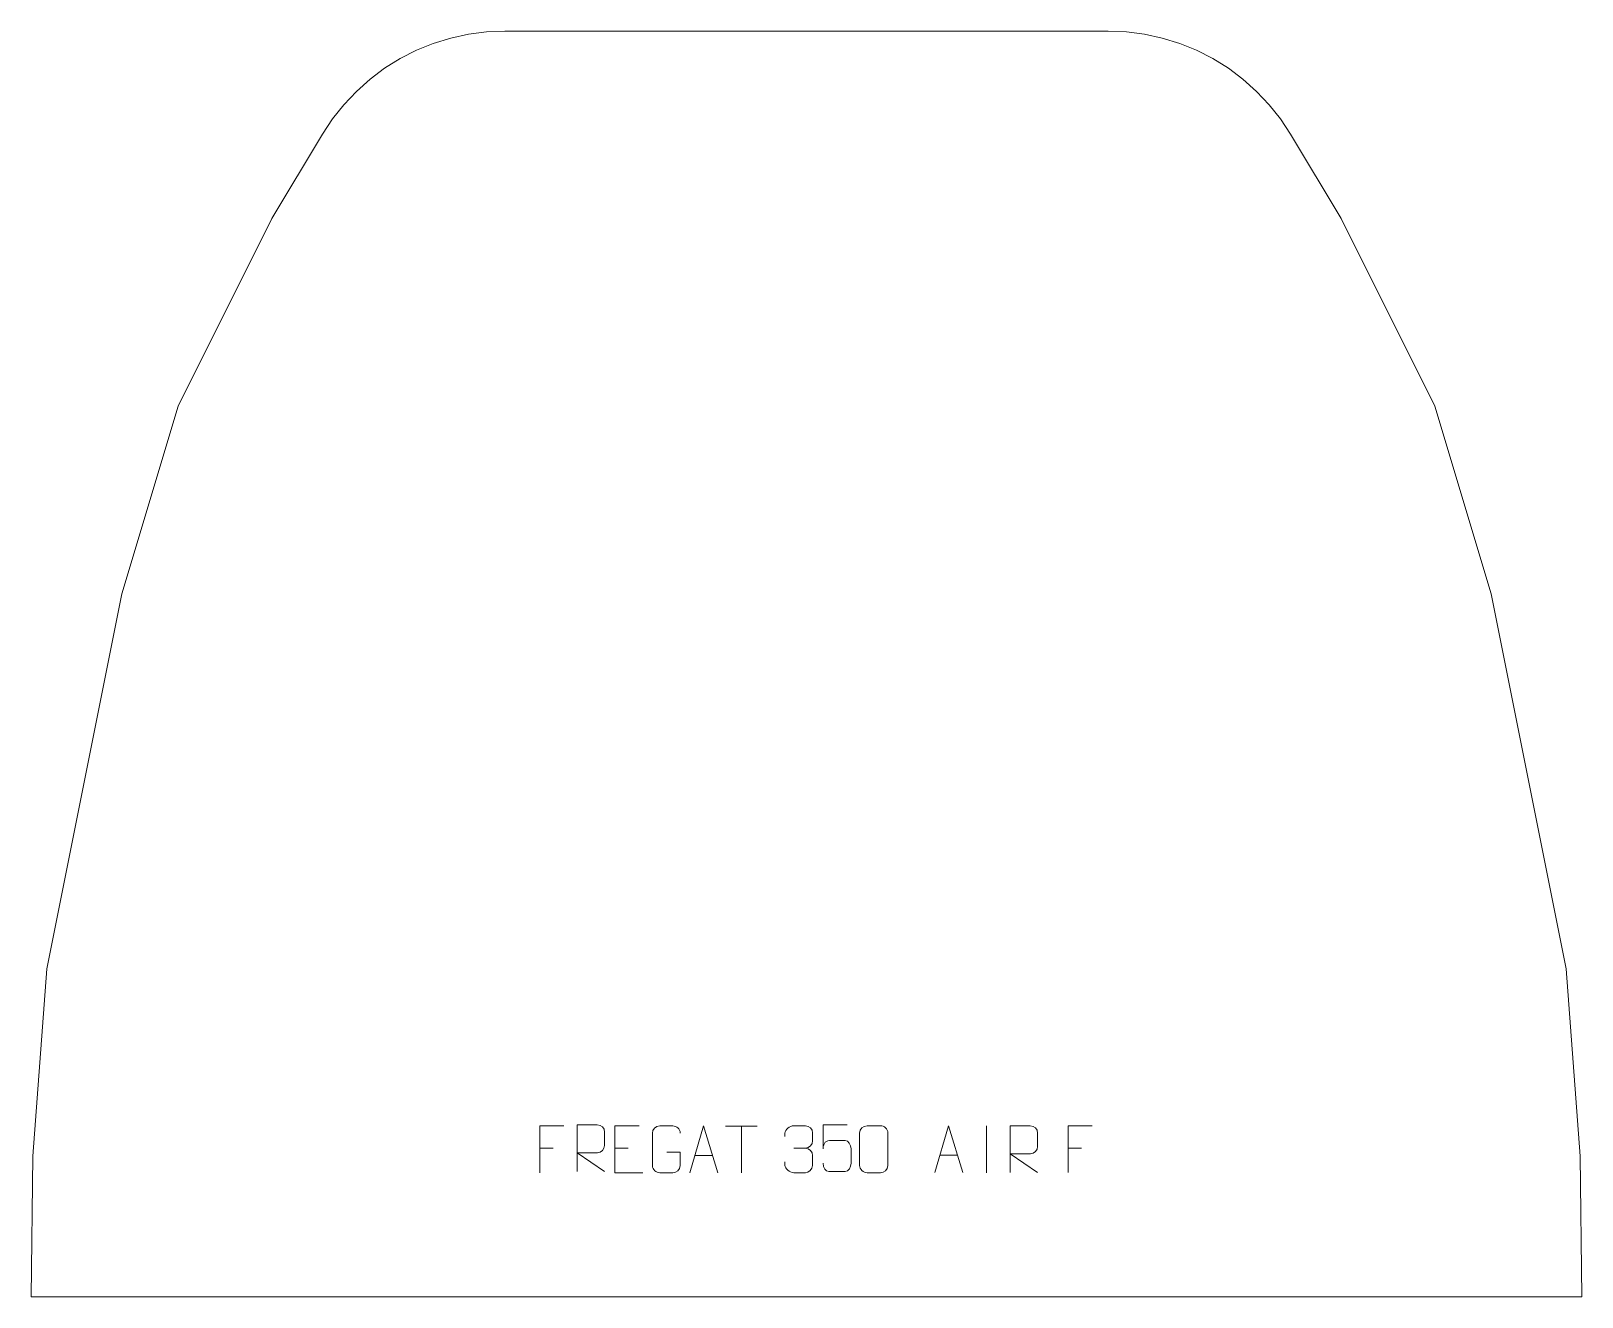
# Model space of a CAD drawing. Header units: millimetres. Extents: x -391 to 436, y 754 to 1429.
import ezdxf

# ---------------------------------------------------------------- set-up
doc = ezdxf.new("R2010")
doc.units = ezdxf.units.MM
doc.header["$MEASUREMENT"] = 0
doc.layers.add('layer 1', color=7, linetype='Continuous')

msp = doc.modelspace()

# ---------------------------------------------------------------- linework, layer by layer
at = {"layer": 'layer 1', "color": 242, "lineweight": 9}
msp.add_open_spline([(280.9285, 1373.9145), (280.9285, 1373.9145), (307.9166, 1328.9378), (307.9166, 1328.9378), (307.9166, 1328.9378), (307.9166, 1328.9378), (357.9162, 1228.9372), (357.9162, 1228.9372), (357.9162, 1228.9372), (357.9162, 1228.9372), (387.9158, 1128.9365), (387.9158, 1128.9365), (387.9158, 1128.9365), (387.9158, 1128.9365), (427.9156, 928.937), (427.9156, 928.937), (427.9156, 928.937), (427.9156, 928.937), (435.4163, 828.9376), (435.4163, 828.9376), (435.4163, 828.9376), (435.4163, 828.9376), (436.3534, 753.9379), (436.3534, 753.9379), (436.3534, 753.9379), (436.3534, 753.9379), (-390.5212, 753.9379), (-390.5212, 753.9379), (-390.5212, 753.9379), (-390.5212, 753.9379), (-389.5828, 828.9376), (-389.5828, 828.9376), (-389.5828, 828.9376), (-389.5828, 828.9376), (-382.0834, 928.937), (-382.0834, 928.937), (-382.0834, 928.937), (-382.0834, 928.937), (-342.0836, 1128.9365), (-342.0836, 1128.9365), (-342.0836, 1128.9365), (-342.0836, 1128.9365), (-312.084, 1228.9372), (-312.084, 1228.9372), (-312.084, 1228.9372), (-312.084, 1228.9372), (-262.0844, 1328.9378), (-262.0844, 1328.9378), (-262.0844, 1328.9378), (-262.0844, 1328.9378), (-235.0963, 1373.9145), (-235.0963, 1373.9145), (-235.0963, 1373.9145), (-235.0963, 1373.9145), (-229.7373, 1382.035), (-229.7373, 1382.035), (-229.7373, 1382.035), (-229.7373, 1382.035), (-223.7033, 1389.6643), (-223.7033, 1389.6643), (-223.7033, 1389.6643), (-223.7033, 1389.6643), (-217.0354, 1396.7479), (-217.0354, 1396.7479), (-217.0354, 1396.7479), (-217.0354, 1396.7479), (-209.786, 1403.2341), (-209.786, 1403.2341), (-209.786, 1403.2341), (-209.786, 1403.2341), (-202.0068, 1409.0744), (-202.0068, 1409.0744), (-202.0068, 1409.0744), (-202.0068, 1409.0744), (-193.7552, 1414.2268), (-193.7552, 1414.2268), (-193.7552, 1414.2268), (-193.7552, 1414.2268), (-185.0922, 1418.6523), (-185.0922, 1418.6523), (-185.0922, 1418.6523), (-185.0922, 1418.6523), (-176.0804, 1422.3176), (-176.0804, 1422.3176), (-176.0804, 1422.3176), (-176.0804, 1422.3176), (-166.7888, 1425.1979), (-166.7888, 1425.1979), (-166.7888, 1425.1979), (-166.7888, 1425.1979), (-157.2846, 1427.2701), (-157.2846, 1427.2701), (-157.2846, 1427.2701), (-157.2846, 1427.2701), (-147.6367, 1428.5192), (-147.6367, 1428.5192), (-147.6367, 1428.5192), (-147.6367, 1428.5192), (-137.9183, 1428.9366), (-137.9183, 1428.9366), (-137.9183, 1428.9366), (-137.9183, 1428.9366), (183.7505, 1428.9366), (183.7505, 1428.9366), (183.7505, 1428.9366), (183.7505, 1428.9366), (193.4689, 1428.5192), (193.4689, 1428.5192), (193.4689, 1428.5192), (193.4689, 1428.5192), (203.1168, 1427.2701), (203.1168, 1427.2701), (203.1168, 1427.2701), (203.1168, 1427.2701), (212.621, 1425.1979), (212.621, 1425.1979), (212.621, 1425.1979), (212.621, 1425.1979), (221.9126, 1422.3176), (221.9126, 1422.3176), (221.9126, 1422.3176), (221.9126, 1422.3176), (230.9244, 1418.6523), (230.9244, 1418.6523), (230.9244, 1418.6523), (230.9244, 1418.6523), (239.5874, 1414.2268), (239.5874, 1414.2268), (239.5874, 1414.2268), (239.5874, 1414.2268), (247.839, 1409.0744), (247.839, 1409.0744), (247.839, 1409.0744), (247.839, 1409.0744), (255.6186, 1403.2341), (255.6186, 1403.2341), (255.6186, 1403.2341), (255.6186, 1403.2341), (262.8676, 1396.7479), (262.8676, 1396.7479), (262.8676, 1396.7479), (262.8676, 1396.7479), (269.5355, 1389.6643), (269.5355, 1389.6643), (269.5355, 1389.6643), (269.5355, 1389.6643), (275.5695, 1382.035), (275.5695, 1382.035), (275.5695, 1382.035), (275.5695, 1382.035), (280.9285, 1373.9145), (280.9285, 1373.9145)], degree=3, knots=[0, 0, 0, 0, 0.02564103, 0.02564103, 0.02564103, 0.02564103, 0.05128205, 0.05128205, 0.05128205, 0.05128205, 0.07692308, 0.07692308, 0.07692308, 0.07692308, 0.1025641, 0.1025641, 0.1025641, 0.1025641, 0.12820513, 0.12820513, 0.12820513, 0.12820513, 0.15384615, 0.15384615, 0.15384615, 0.15384615, 0.17948718, 0.17948718, 0.17948718, 0.17948718, 0.20512821, 0.20512821, 0.20512821, 0.20512821, 0.23076923, 0.23076923, 0.23076923, 0.23076923, 0.25641026, 0.25641026, 0.25641026, 0.25641026, 0.28205128, 0.28205128, 0.28205128, 0.28205128, 0.30769231, 0.30769231, 0.30769231, 0.30769231, 0.33333333, 0.33333333, 0.33333333, 0.33333333, 0.35897436, 0.35897436, 0.35897436, 0.35897436, 0.38461538, 0.38461538, 0.38461538, 0.38461538, 0.41025641, 0.41025641, 0.41025641, 0.41025641, 0.43589744, 0.43589744, 0.43589744, 0.43589744, 0.46153846, 0.46153846, 0.46153846, 0.46153846, 0.48717949, 0.48717949, 0.48717949, 0.48717949, 0.51282051, 0.51282051, 0.51282051, 0.51282051, 0.53846154, 0.53846154, 0.53846154, 0.53846154, 0.56410256, 0.56410256, 0.56410256, 0.56410256, 0.58974359, 0.58974359, 0.58974359, 0.58974359, 0.61538462, 0.61538462, 0.61538462, 0.61538462, 0.64102564, 0.64102564, 0.64102564, 0.64102564, 0.66666667, 0.66666667, 0.66666667, 0.66666667, 0.69230769, 0.69230769, 0.69230769, 0.69230769, 0.71794872, 0.71794872, 0.71794872, 0.71794872, 0.74358974, 0.74358974, 0.74358974, 0.74358974, 0.76923077, 0.76923077, 0.76923077, 0.76923077, 0.79487179, 0.79487179, 0.79487179, 0.79487179, 0.82051282, 0.82051282, 0.82051282, 0.82051282, 0.84615385, 0.84615385, 0.84615385, 0.84615385, 0.87179487, 0.87179487, 0.87179487, 0.87179487, 0.8974359, 0.8974359, 0.8974359, 0.8974359, 0.92307692, 0.92307692, 0.92307692, 0.92307692, 0.94871795, 0.94871795, 0.94871795, 0.94871795, 1, 1, 1, 1], dxfattribs=at)
at = {"layer": 'layer 1', "color": 250, "lineweight": 9}
for points, knots in [([(-106.3791, 845.1271), (-106.3791, 845.1271), (-119.2531, 845.1271), (-119.2531, 845.1271), (-119.2531, 845.1271), (-119.2531, 845.1271), (-119.2531, 820.1735), (-119.2531, 820.1735)], [0, 0, 0, 0, 0.33333333, 0.33333333, 0.33333333, 0.33333333, 1, 1, 1, 1]), ([(-99.417, 820.7707), (-99.417, 820.7707), (-99.417, 845.7242), (-99.417, 845.7242), (-99.417, 845.7242), (-95.8222, 845.7242), (-92.2267, 845.7242), (-88.6315, 845.7242), (-88.6315, 845.7242), (-86.3062, 845.6865), (-84.7489, 844.1965), (-84.753, 841.8301), (-84.753, 841.8301), (-84.7534, 839.7946), (-84.7534, 836.7352), (-84.753, 834.6992), (-84.753, 834.6992), (-84.7595, 832.8237), (-86.5718, 830.8819), (-88.5813, 830.8628), (-88.5813, 830.8628), (-88.5813, 830.8628), (-99.417, 830.8628), (-99.417, 830.8628), (-99.417, 830.8628), (-99.417, 830.8628), (-84.7623, 820.7707), (-84.7623, 820.7707)], [0, 0, 0, 0, 0.125, 0.125, 0.125, 0.125, 0.25, 0.25, 0.25, 0.25, 0.375, 0.375, 0.375, 0.375, 0.5, 0.5, 0.5, 0.5, 0.625, 0.625, 0.625, 0.625, 0.75, 0.75, 0.75, 0.75, 1, 1, 1, 1]), ([(-66.3791, 845.1271), (-66.3791, 845.1271), (-79.253, 845.1271), (-79.253, 845.1271), (-79.253, 845.1271), (-79.253, 845.1271), (-79.253, 820.1735), (-79.253, 820.1735), (-79.253, 820.1735), (-79.253, 820.1735), (-64.3872, 820.1735), (-64.3872, 820.1735)], [0, 0, 0, 0, 0.25, 0.25, 0.25, 0.25, 0.5, 0.5, 0.5, 0.5, 1, 1, 1, 1]), ([(-51.5652, 831.1593), (-51.5652, 831.1593), (-44.3971, 831.1593), (-44.3971, 831.1593), (-44.3971, 831.1593), (-44.3971, 831.1593), (-44.3971, 823.9912), (-44.3971, 823.9912), (-44.3971, 823.9912), (-44.5368, 821.6678), (-46.214, 820.1882), (-48.3618, 820.1774), (-48.3618, 820.1774), (-50.6936, 820.1778), (-53.0256, 820.1778), (-55.3571, 820.1774), (-55.3571, 820.1774), (-57.282, 820.072), (-59.2542, 821.9565), (-59.243, 823.9738), (-59.243, 823.9738), (-59.2426, 829.7439), (-59.2426, 835.5136), (-59.243, 841.2829), (-59.243, 841.2829), (-59.2388, 843.421), (-57.492, 845.1402), (-55.3397, 845.1268), (-55.3397, 845.1268), (-53.014, 845.1268), (-50.6879, 845.1268), (-48.3618, 845.1268), (-48.3618, 845.1268), (-46.4151, 845.1622), (-44.4237, 843.6707), (-44.3971, 841.233)], [0, 0, 0, 0, 0.1, 0.1, 0.1, 0.1, 0.2, 0.2, 0.2, 0.2, 0.3, 0.3, 0.3, 0.3, 0.4, 0.4, 0.4, 0.4, 0.5, 0.5, 0.5, 0.5, 0.6, 0.6, 0.6, 0.6, 0.7, 0.7, 0.7, 0.7, 0.8, 0.8, 0.8, 0.8, 1, 1, 1, 1]), ([(-39.2905, 820.1736), (-39.2905, 820.1736), (-31.9195, 845.1271), (-31.9195, 845.1271), (-31.9195, 845.1271), (-31.9195, 845.1271), (-24.3496, 820.1736), (-24.3496, 820.1736)], [0, 0, 0, 0, 0.33333333, 0.33333333, 0.33333333, 0.33333333, 1, 1, 1, 1]), ([(11.4301, 839.4996), (11.4301, 839.4996), (11.4301, 841.3568), (11.4301, 841.3568), (11.4301, 841.3568), (11.4158, 843.0987), (14.0803, 845.2168), (16.1394, 845.1941), (16.1394, 845.1941), (18.2035, 845.1941), (20.2675, 845.1941), (22.3312, 845.1941), (22.3312, 845.1941), (24.5257, 845.2029), (26.124, 843.3561), (26.1684, 841.444), (26.1684, 841.444), (26.168, 840.0089), (26.168, 838.5738), (26.1684, 837.1383), (26.1684, 837.1383), (26.1198, 835.4848), (24.5172, 833.2548), (22.3189, 833.2648), (22.3189, 833.2648), (24.5226, 833.2536), (26.1306, 831.4504), (26.1846, 829.3909), (26.1846, 829.3909), (26.1842, 827.6062), (26.1842, 825.8215), (26.1846, 824.0364), (26.1846, 824.0364), (26.1947, 821.975), (24.1398, 820.2119), (22.3189, 820.22), (22.3189, 820.22), (20.2536, 820.2203), (18.1884, 820.2203), (16.1228, 820.22), (16.1228, 820.22), (13.9542, 820.2315), (11.4232, 822.6317), (11.4046, 824.0935), (11.4046, 824.0935), (11.4046, 824.0935), (11.4046, 826.0021), (11.4046, 826.0021)], [0, 0, 0, 0, 0.07692308, 0.07692308, 0.07692308, 0.07692308, 0.15384615, 0.15384615, 0.15384615, 0.15384615, 0.23076923, 0.23076923, 0.23076923, 0.23076923, 0.30769231, 0.30769231, 0.30769231, 0.30769231, 0.38461538, 0.38461538, 0.38461538, 0.38461538, 0.46153846, 0.46153846, 0.46153846, 0.46153846, 0.53846154, 0.53846154, 0.53846154, 0.53846154, 0.61538462, 0.61538462, 0.61538462, 0.61538462, 0.69230769, 0.69230769, 0.69230769, 0.69230769, 0.76923077, 0.76923077, 0.76923077, 0.76923077, 0.84615385, 0.84615385, 0.84615385, 0.84615385, 1, 1, 1, 1]), ([(44.6321, 845.7092), (44.6321, 845.7092), (31.7804, 845.7092), (31.7804, 845.7092), (31.7804, 845.7092), (31.7807, 841.4786), (31.7807, 837.2477), (31.7804, 833.0165), (31.7804, 833.0165), (31.7801, 836.3266), (33.4111, 837.3984), (36.2231, 837.4589), (36.2231, 837.4589), (38.6627, 837.4592), (41.1022, 837.4592), (43.5414, 837.4589), (43.5414, 837.4589), (45.1912, 837.4657), (46.6661, 835.0852), (46.6946, 833.0165), (46.6946, 833.0165), (46.6943, 830.4292), (46.6943, 827.8416), (46.6946, 825.2539), (46.6946, 825.2539), (46.7408, 823.2945), (45.2414, 820.8582), (43.6155, 820.7997), (43.6155, 820.7997), (41.659, 820.8), (36.764, 820.8), (34.807, 820.7997), (34.807, 820.7997), (32.9615, 820.7909), (31.8544, 822.7557), (31.8336, 825.3068)], [0, 0, 0, 0, 0.1, 0.1, 0.1, 0.1, 0.2, 0.2, 0.2, 0.2, 0.3, 0.3, 0.3, 0.3, 0.4, 0.4, 0.4, 0.4, 0.5, 0.5, 0.5, 0.5, 0.6, 0.6, 0.6, 0.6, 0.7, 0.7, 0.7, 0.7, 0.8, 0.8, 0.8, 0.8, 1, 1, 1, 1]), ([(55.214, 845.2064), (57.5801, 845.2064), (59.9466, 845.2064), (62.3131, 845.2064), (62.3131, 845.2064), (64.2936, 845.242), (66.3196, 843.7477), (66.3467, 841.3056), (66.3467, 841.3056), (66.3463, 835.5482), (66.3463, 829.7904), (66.3467, 824.0322), (66.3467, 824.0322), (66.2046, 821.7046), (64.4982, 820.2223), (62.3131, 820.2115), (62.3131, 820.2115), (59.9407, 820.2119), (57.5683, 820.2119), (55.1963, 820.2115), (55.1963, 820.2115), (53.2378, 820.1059), (51.2314, 821.9938), (51.2428, 824.0148), (51.2428, 824.0148), (51.2432, 829.7954), (51.2432, 835.5757), (51.2428, 841.3555), (51.2428, 841.3555), (51.2471, 843.4975), (53.0242, 845.22), (55.214, 845.2064)], [0, 0, 0, 0, 0.11111111, 0.11111111, 0.11111111, 0.11111111, 0.22222222, 0.22222222, 0.22222222, 0.22222222, 0.33333333, 0.33333333, 0.33333333, 0.33333333, 0.44444444, 0.44444444, 0.44444444, 0.44444444, 0.55555556, 0.55555556, 0.55555556, 0.55555556, 0.66666667, 0.66666667, 0.66666667, 0.66666667, 0.77777778, 0.77777778, 0.77777778, 0.77777778, 1, 1, 1, 1]), ([(91.3242, 820.2304), (91.3242, 820.2304), (98.6952, 845.1839), (98.6952, 845.1839), (98.6952, 845.1839), (98.6952, 845.1839), (106.2651, 820.2304), (106.2651, 820.2304)], [0, 0, 0, 0, 0.33333333, 0.33333333, 0.33333333, 0.33333333, 1, 1, 1, 1]), ([(131.4626, 820.2304), (131.4626, 820.2304), (131.4626, 845.1839), (131.4626, 845.1839), (131.4626, 845.1839), (135.0574, 845.1839), (138.6529, 845.1839), (142.2481, 845.1839), (142.2481, 845.1839), (144.5734, 845.1462), (146.1307, 843.6562), (146.1266, 841.2898), (146.1266, 841.2898), (146.1262, 839.2543), (146.1262, 836.1949), (146.1266, 834.1589), (146.1266, 834.1589), (146.1201, 832.2834), (144.3078, 830.3416), (142.2983, 830.3225), (142.2983, 830.3225), (142.2983, 830.3225), (131.4626, 830.3225), (131.4626, 830.3225), (131.4626, 830.3225), (131.4626, 830.3225), (146.1173, 820.2304), (146.1173, 820.2304)], [0, 0, 0, 0, 0.125, 0.125, 0.125, 0.125, 0.25, 0.25, 0.25, 0.25, 0.375, 0.375, 0.375, 0.375, 0.5, 0.5, 0.5, 0.5, 0.625, 0.625, 0.625, 0.625, 0.75, 0.75, 0.75, 0.75, 1, 1, 1, 1]), ([(175.2316, 845.1839), (175.2316, 845.1839), (162.3576, 845.1839), (162.3576, 845.1839), (162.3576, 845.1839), (162.3576, 845.1839), (162.3576, 820.2303), (162.3576, 820.2303)], [0, 0, 0, 0, 0.33333333, 0.33333333, 0.33333333, 0.33333333, 1, 1, 1, 1])]:
    msp.add_open_spline(points, degree=3, knots=knots, dxfattribs=at)
for points in [[(-20.3136, 845.1036), (-20.3136, 845.1036), (-3.3264, 845.1036), (-3.3264, 845.1036)], [(-11.8198, 820.1736), (-11.8198, 820.1736), (-11.8198, 845.1271), (-11.8198, 845.1271)], [(118.7946, 845.1942), (118.7946, 845.1942), (118.7946, 820.2201), (118.7946, 820.2201)], [(-119.2531, 833.2474), (-119.2531, 833.2474), (-112.085, 833.2474), (-112.085, 833.2474)], [(-79.253, 833.2474), (-79.253, 833.2474), (-72.0849, 833.2474), (-72.0849, 833.2474)], [(-36.5679, 829.423), (-36.5679, 829.423), (-27.0722, 829.423), (-27.0722, 829.423)], [(16.1398, 833.2544), (16.1398, 833.2544), (22.3362, 833.2544), (22.3362, 833.2544)], [(94.0468, 829.4798), (94.0468, 829.4798), (103.5425, 829.4798), (103.5425, 829.4798)], [(162.3576, 833.3042), (162.3576, 833.3042), (169.5257, 833.3042), (169.5257, 833.3042)]]:
    msp.add_open_spline(points, degree=3, dxfattribs=at)

doc.saveas('drawing.dxf')
